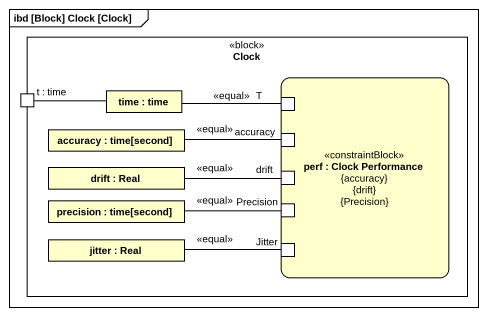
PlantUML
@startuml
mainframe ibd [Block] Clock [Clock]
rectangle Clock <<block>> {
  port "t : time" as t_time
  rectangle "time : time" as time
  rectangle "perf : Clock Performance\n{accuracy}\n{drift}\n{Precision}" as perf <<constraintBlock>> {
    port T
    port "accuracy" as accuracy_2
    port "drift" as drift_2
    port Precision
    port Jitter
  }
  rectangle "accuracy : time[second]" as accuracy
  rectangle "drift : Real" as drift
  rectangle "precision : time[second]" as precision
  rectangle "jitter : Real" as jitter
}
time -left- t_time
T -left- time : <<equal>>
accuracy_2 -left- accuracy : <<equal>>
drift_2 -left- drift : <<equal>>
Precision -left- precision : <<equal>>
Jitter -left- jitter : <<equal>>
@enduml
